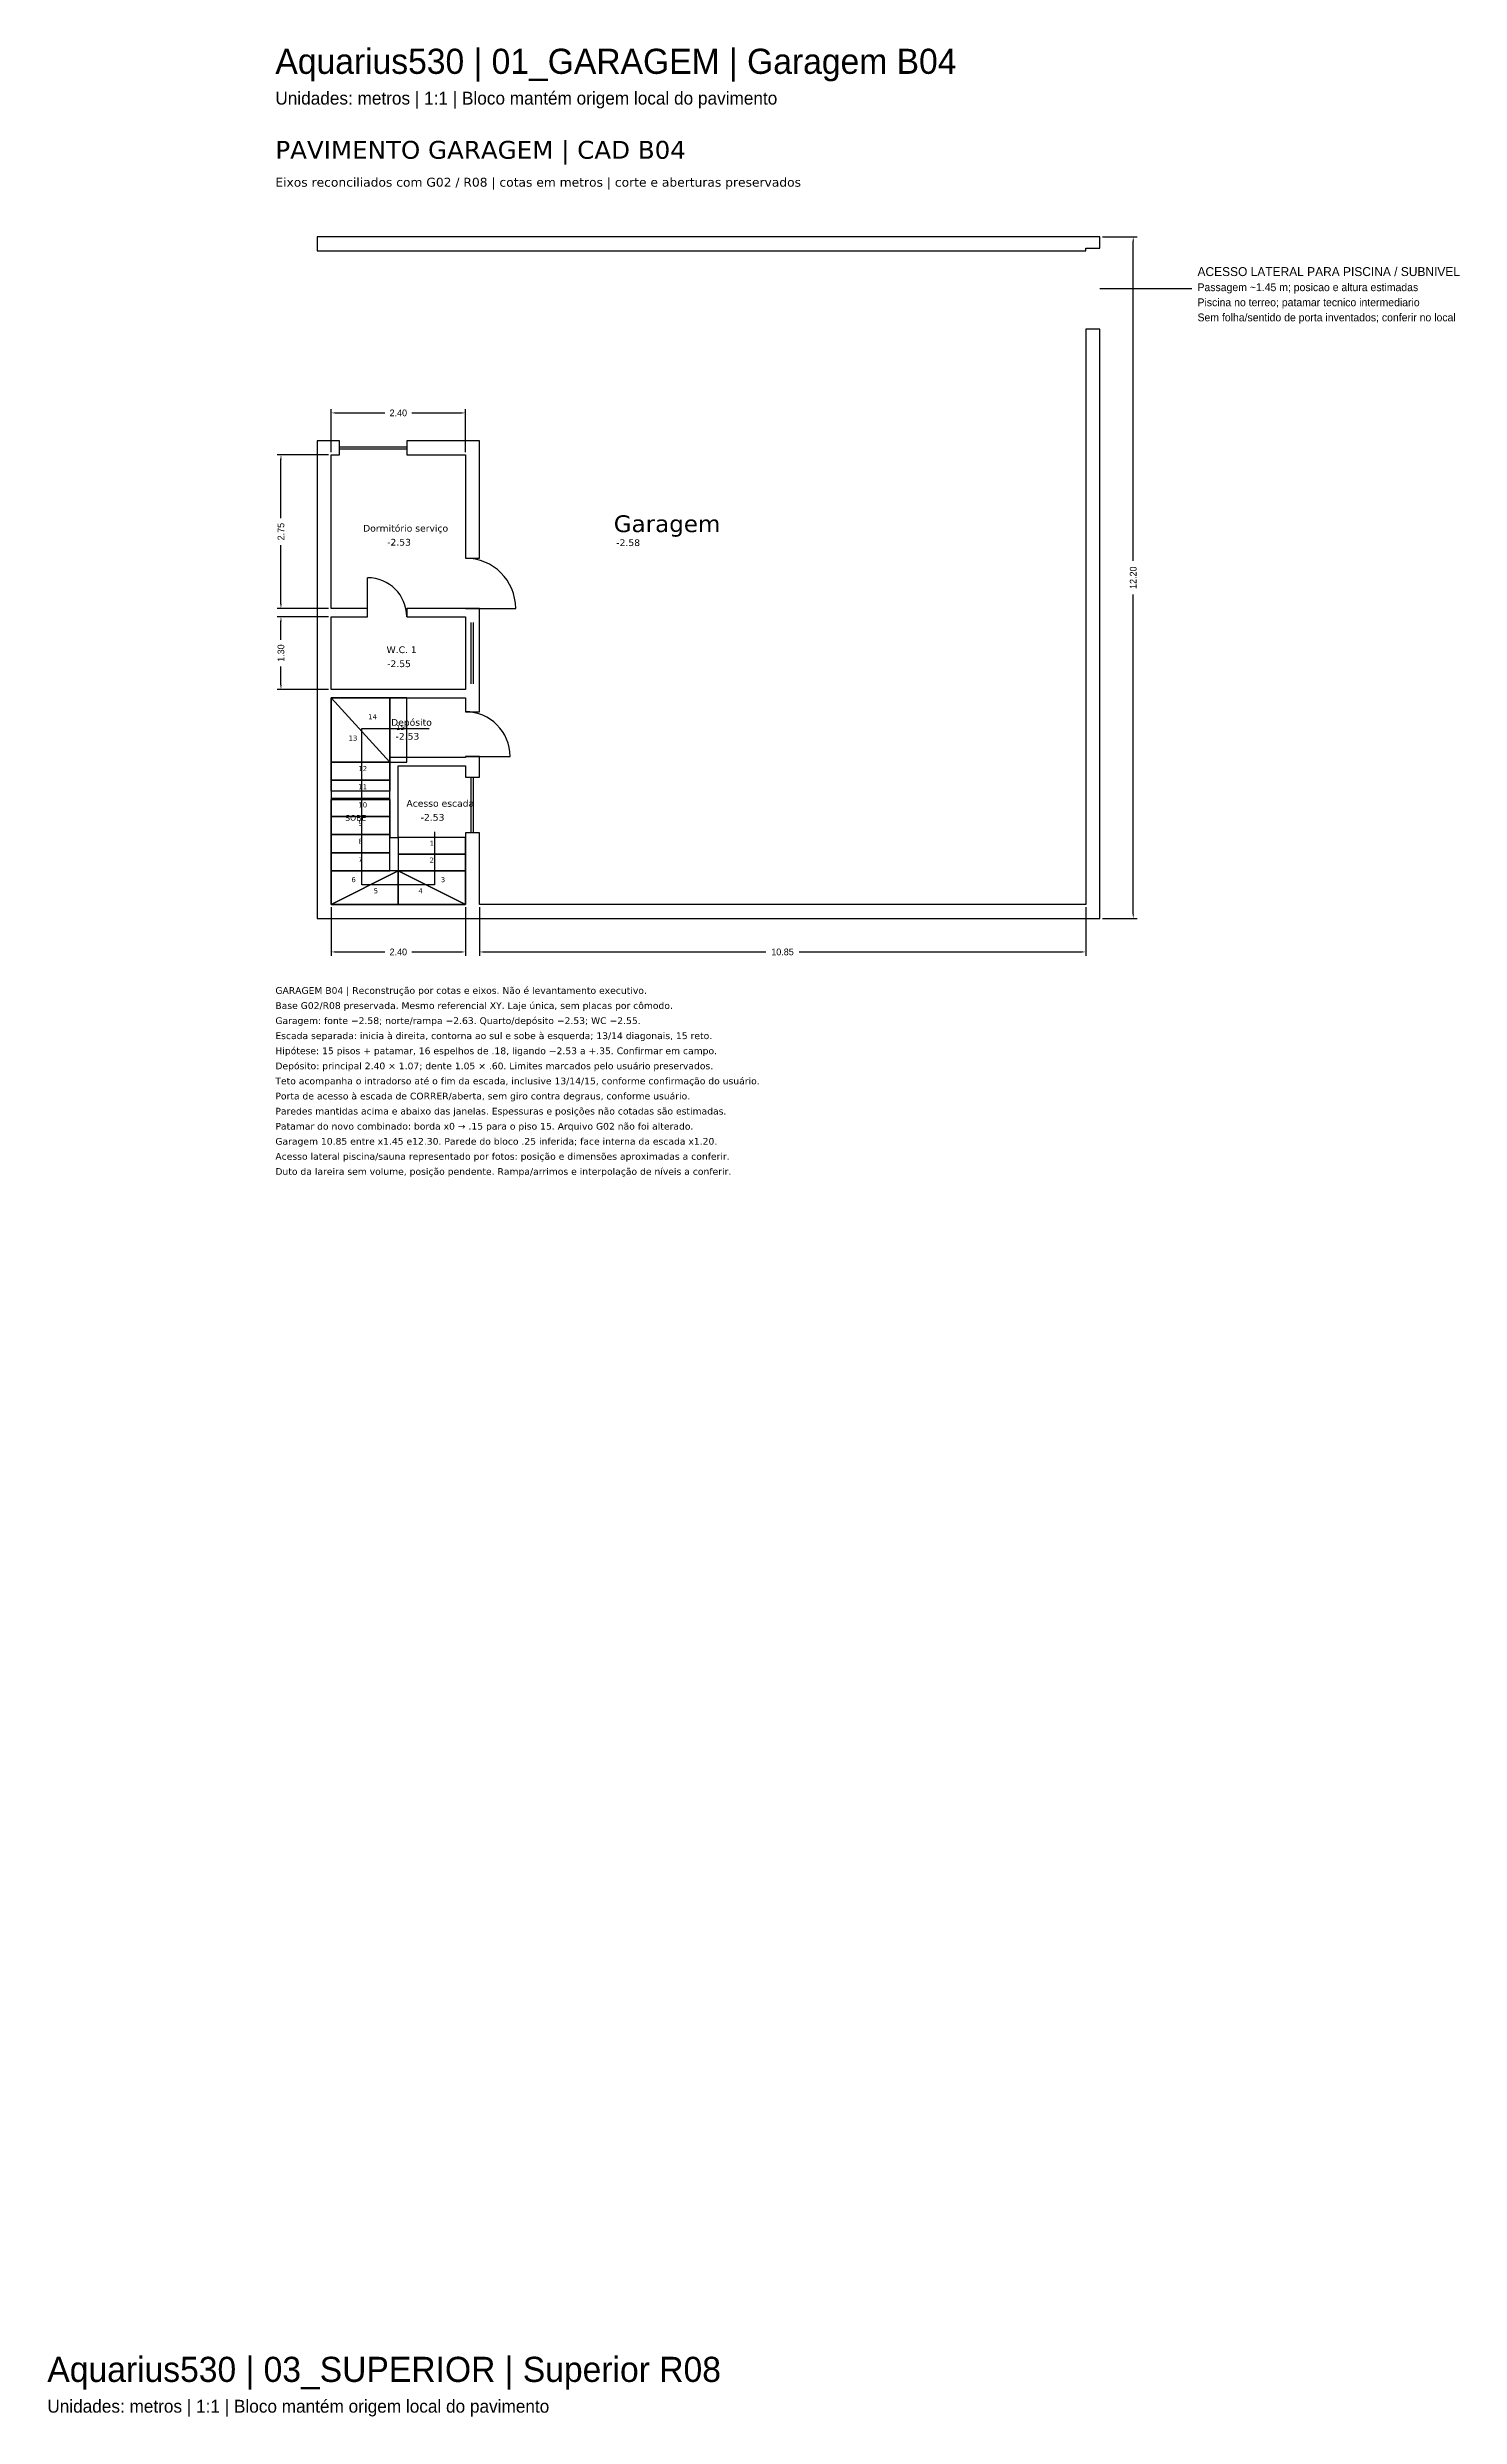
# Model space of a CAD drawing. Header units: metres. Extents: x -11 to 73, y -85 to 15.
# Drawn here: x -6.28 to 18.99, y -27.07 to 15.34 of the extents above; entities that cross this region are included whole.
import ezdxf

# ---------------------------------------------------------------- set-up
doc = ezdxf.new("R2010")
doc.units = ezdxf.units.M
for name, color, linetype in [('01_GARAGEM$0$ACESSO_LATERAL_ESTIMADO', 30, 'Continuous'), ('01_GARAGEM$0$COTAS', 3, 'Continuous'), ('01_GARAGEM$0$ESCADA', 5, 'Continuous'), ('01_GARAGEM$0$NOTAS', 7, 'Continuous'), ('01_GARAGEM$0$PAREDES', 7, 'Continuous'), ('01_GARAGEM$0$TEXTOS', 7, 'Continuous'), ('01_GARAGEM$0$VAOS', 30, 'Continuous'), ('INDICE_PRANCHAS', 7, 'Continuous')]:
    doc.layers.add(name, color=color, linetype=linetype)
doc.styles.add('01_GARAGEM$0$READABLE', font='DejaVuSans.ttf')
doc.dimstyles.new('01_GARAGEM$0$Standard', dxfattribs={"dimtxt": 2.5, "dimasz": 2.5, "dimexe": 1.25, "dimexo": 0.625, "dimtad": 1, "dimtxsty": 'Standard', "dimcen": 2.5, "dimazin": 3, "dimtfac": 1, "dimtmove": 0, "dimatfit": 3, "dimarcsym": 0})

# ---------------------------------------------------------------- blocks, each defined once
blk = doc.blocks.new('01_GARAGEM$0$_CLOSEDFILLED')
at = {"color": 0, "linetype": 'ByBlock'}
blk.add_solid([(-1, 0.16), (0, 0), (-1, -0.16)], dxfattribs=at)
blk = doc.blocks.new('*D7')
for p, q in [((-1.2, 8.1), (-1.2, 8.87)), ((-1.12, 8.8), (-0.24, 8.8)), ((0.24, 8.8), (1.12, 8.8)), ((1.2, 8.1), (1.2, 8.87))]:
    blk.add_line(p, q)
at = {"layer": 'Defpoints'}
for p in [(-1.2, 8.8), (-1.2, 8.05), (1.2, 8.05)]:
    blk.add_point(p, dxfattribs=at)
at = {"layer": '01_GARAGEM$0$COTAS', "xscale": 0.08, "yscale": 0.08, "rotation": 180}
blk.add_blockref('01_GARAGEM$0$_CLOSEDFILLED', (-1.2, 8.8), dxfattribs=at)
at = {"layer": '01_GARAGEM$0$COTAS', "xscale": 0.08, "yscale": 0.08}
blk.add_blockref('01_GARAGEM$0$_CLOSEDFILLED', (1.2, 8.8), dxfattribs=at)
at = {"layer": '01_GARAGEM$0$COTAS', "insert": (0, 8.8), "char_height": 0.12, "attachment_point": 5}
blk.add_mtext('2.40', dxfattribs=at)
blk = doc.blocks.new('*D9')
for p, q in [((-1.25, 8.05), (-2.17, 8.05)), ((-2.1, 6.915), (-2.1, 7.97)), ((-2.1, 5.38), (-2.1, 6.435)), ((-1.25, 5.3), (-2.17, 5.3))]:
    blk.add_line(p, q)
at = {"layer": 'Defpoints'}
for p in [(-1.2, 8.05), (-2.1, 5.3), (-1.2, 5.3)]:
    blk.add_point(p, dxfattribs=at)
at = {"layer": '01_GARAGEM$0$COTAS', "xscale": 0.08, "yscale": 0.08}
for p, rotation in [((-2.1, 8.05), 90), ((-2.1, 5.3), 270)]:
    blk.add_blockref('01_GARAGEM$0$_CLOSEDFILLED', p, dxfattribs=dict(at, rotation=rotation))
at = {"layer": '01_GARAGEM$0$COTAS', "insert": (-2.1, 6.675), "char_height": 0.12, "attachment_point": 5, "rotation": 90}
blk.add_mtext('2.75', dxfattribs=at)
blk = doc.blocks.new('*D10')
for p, q in [((1.45, -0.05), (1.45, -0.92)), ((12.3, -0.05), (12.3, -0.92)), ((1.53, -0.85), (6.575, -0.85)), ((7.175, -0.85), (12.22, -0.85))]:
    blk.add_line(p, q)
at = {"layer": 'Defpoints'}
for p in [(1.45, 0), (12.3, 0), (1.45, -0.85)]:
    blk.add_point(p, dxfattribs=at)
at = {"layer": '01_GARAGEM$0$COTAS', "xscale": 0.08, "yscale": 0.08, "rotation": 180}
blk.add_blockref('01_GARAGEM$0$_CLOSEDFILLED', (1.45, -0.85), dxfattribs=at)
at = {"layer": '01_GARAGEM$0$COTAS', "xscale": 0.08, "yscale": 0.08}
blk.add_blockref('01_GARAGEM$0$_CLOSEDFILLED', (12.3, -0.85), dxfattribs=at)
at = {"layer": '01_GARAGEM$0$COTAS', "insert": (6.875, -0.85), "char_height": 0.12, "attachment_point": 5}
blk.add_mtext('10.85', dxfattribs=at)
blk = doc.blocks.new('*D11')
for p, q in [((-1.2, -0.05), (-1.2, -0.92)), ((1.2, -0.05), (1.2, -0.92)), ((-1.12, -0.85), (-0.24, -0.85)), ((0.24, -0.85), (1.12, -0.85))]:
    blk.add_line(p, q)
at = {"layer": 'Defpoints'}
for p in [(-1.2, 0), (1.2, 0), (-1.2, -0.85)]:
    blk.add_point(p, dxfattribs=at)
at = {"layer": '01_GARAGEM$0$COTAS', "xscale": 0.08, "yscale": 0.08, "rotation": 180}
blk.add_blockref('01_GARAGEM$0$_CLOSEDFILLED', (-1.2, -0.85), dxfattribs=at)
at = {"layer": '01_GARAGEM$0$COTAS', "xscale": 0.08, "yscale": 0.08}
blk.add_blockref('01_GARAGEM$0$_CLOSEDFILLED', (1.2, -0.85), dxfattribs=at)
at = {"layer": '01_GARAGEM$0$COTAS', "insert": (0, -0.85), "char_height": 0.12, "attachment_point": 5}
blk.add_mtext('2.40', dxfattribs=at)
blk = doc.blocks.new('*D12')
for p, q in [((-1.25, 5.15), (-2.17, 5.15)), ((-2.1, 4.74), (-2.1, 5.07)), ((-2.1, 3.93), (-2.1, 4.26)), ((-1.25, 3.85), (-2.17, 3.85))]:
    blk.add_line(p, q)
at = {"layer": 'Defpoints'}
for p in [(-1.2, 5.15), (-2.1, 3.85), (-1.2, 3.85)]:
    blk.add_point(p, dxfattribs=at)
at = {"layer": '01_GARAGEM$0$COTAS', "xscale": 0.08, "yscale": 0.08}
for p, rotation in [((-2.1, 5.15), 90), ((-2.1, 3.85), 270)]:
    blk.add_blockref('01_GARAGEM$0$_CLOSEDFILLED', p, dxfattribs=dict(at, rotation=rotation))
at = {"layer": '01_GARAGEM$0$COTAS', "insert": (-2.1, 4.5), "char_height": 0.12, "attachment_point": 5, "rotation": 90}
blk.add_mtext('1.30', dxfattribs=at)
blk = doc.blocks.new('*D13')
for p, q in [((12.6, 11.95), (13.22, 11.95)), ((13.15, 6.15), (13.15, 11.87)), ((13.15, -0.17), (13.15, 5.55)), ((12.6, -0.25), (13.22, -0.25))]:
    blk.add_line(p, q)
at = {"layer": 'Defpoints'}
for p in [(12.55, 11.95), (12.55, -0.25), (13.15, -0.25)]:
    blk.add_point(p, dxfattribs=at)
at = {"layer": '01_GARAGEM$0$COTAS', "xscale": 0.08, "yscale": 0.08}
for p, rotation in [((13.15, 11.95), 90), ((13.15, -0.25), 270)]:
    blk.add_blockref('01_GARAGEM$0$_CLOSEDFILLED', p, dxfattribs=dict(at, rotation=rotation))
at = {"layer": '01_GARAGEM$0$COTAS', "insert": (13.15, 5.85), "char_height": 0.12, "attachment_point": 5, "rotation": 90}
blk.add_mtext('12.20', dxfattribs=at)
blk = doc.blocks.new('01_GARAGEM')
at = {"layer": '01_GARAGEM$0$ACESSO_LATERAL_ESTIMADO'}
blk.add_line((12.55, 11.025), (14.2, 11.025), dxfattribs=at)
at = {"layer": '01_GARAGEM$0$ESCADA'}
for points in [[(-1.2, 2.55), (-0.15, 2.55), (-1.2, 3.7)], [(-1.2, 3.7), (-0.15, 2.55), (-0.15, 3.7)], [(-0.15, 2.55), (0.15, 2.55), (0.15, 3.7), (-0.15, 3.7)], [(-1.2, 2.225), (-0.15, 2.225), (-0.15, 2.55), (-1.2, 2.55)], [(-1.2, 1.9), (-0.15, 1.9), (-0.15, 2.225), (-1.2, 2.225)], [(-1.2, 1.575), (-0.15, 1.575), (-0.15, 1.9), (-1.2, 1.9)], [(-1.2, 1.25), (-0.15, 1.25), (-0.15, 1.575), (-1.2, 1.575)], [(-1.2, 0.925), (-0.15, 0.925), (-0.15, 1.25), (-1.2, 1.25)], [(-1.2, 0.6), (-0.15, 0.6), (-0.15, 0.925), (-1.2, 0.925)], [(0, 0.9), (1.2, 0.9), (1.2, 1.2), (0, 1.2)], [(0, 0.6), (1.2, 0.6), (1.2, 0.9), (0, 0.9)], [(-1.2, 0), (0, 0), (0, 0.6)], [(-1.2, 0), (0, 0.6), (-1.2, 0.6)], [(0, 0.6), (1.2, 0), (1.2, 0.6)], [(0, 0.6), (0, 0), (1.2, 0)]]:
    blk.add_lwpolyline(points, close=True, dxfattribs=at)
blk.add_lwpolyline([(0.65, 1.3), (0.65, 0.35), (-0.65, 0.35), (-0.65, 3.15), (0.55, 3.15)], dxfattribs=at)
at = {"layer": '01_GARAGEM$0$PAREDES'}
for points in [[(12.55, 11.75), (12.55, 11.95), (-1.45, 11.95), (-1.45, 11.7), (12.3, 11.7), (12.3, 11.75)], [(12.55, -0.25), (12.55, 10.3), (12.3, 10.3), (12.3, 0), (1.45, 0), (1.45, 1.28), (1.2, 1.28), (1.2, 0), (-1.2, 0), (-1.2, 1.88), (-0.15, 1.88), (-0.15, 1.2), (0, 1.2), (0, 2.48), (1.2, 2.48), (1.2, 2.28), (1.45, 2.28), (1.45, 2.65), (1.2, 2.65), (1.2, 2.63), (-0.15, 2.63), (-0.15, 2.03), (-1.2, 2.03), (-1.2, 3.7), (1.2, 3.7), (1.2, 3.45), (1.45, 3.45), (1.45, 5.3), (0.15, 5.3), (0.15, 5.15), (1.2, 5.15), (1.2, 3.85), (-1.2, 3.85), (-1.2, 5.15), (-0.55, 5.15), (-0.55, 5.3), (-1.2, 5.3), (-1.2, 8.05), (-1.05, 8.05), (-1.05, 8.3), (-1.45, 8.3), (-1.45, -0.25)], [(0.15, 8.05), (1.2, 8.05), (1.2, 6.2), (1.45, 6.2), (1.45, 8.3), (0.15, 8.3)]]:
    blk.add_lwpolyline(points, close=True, dxfattribs=at)
at = {"layer": '01_GARAGEM$0$VAOS'}
for p, q in [((-1.05, 8.195), (0.15, 8.195)), ((-1.05, 8.155), (0.15, 8.155)), ((-0.55, 5.15), (-0.55, 5.85)), ((1.2, 5.3), (2.1, 5.3)), ((1.305, 3.95), (1.305, 5.05)), ((1.345, 3.95), (1.345, 5.05)), ((1.2, 2.65), (2, 2.65)), ((1.305, 1.28), (1.305, 2.28)), ((1.345, 1.28), (1.345, 2.28))]:
    blk.add_line(p, q, dxfattribs=at)
for centre, radius in [((1.2, 5.3), 0.9), ((-0.55, 5.15), 0.7), ((1.2, 2.65), 0.8)]:
    blk.add_arc(centre, radius, 0, 90, dxfattribs=at)
at = {"layer": '01_GARAGEM$0$ACESSO_LATERAL_ESTIMADO'}
for s, height, p in [('ACESSO LATERAL PARA PISCINA / SUBNIVEL', 0.16, (14.3, 11.25)), ('Passagem ~1.45 m; posicao e altura estimadas', 0.14, (14.3, 10.98)), ('Piscina no terreo; patamar tecnico intermediario', 0.14, (14.3, 10.71)), ('Sem folha/sentido de porta inventados; conferir no local', 0.14, (14.3, 10.44))]:
    blk.add_text(s, height=height, dxfattribs=at).set_placement(p)
at = {"layer": '01_GARAGEM$0$COTAS', "style": '01_GARAGEM$0$READABLE'}
for s, p in [('-2.53', (-0.2, 6.425)), ('-2.58', (3.9, 6.4167)), ('-2.55', (-0.2, 4.25)), ('-2.53', (-0.05, 2.95)), ('-2.53', (0.4, 1.5))]:
    blk.add_text(s, height=0.12, dxfattribs=at).set_placement(p)
at = {"layer": '01_GARAGEM$0$ESCADA', "style": '01_GARAGEM$0$READABLE'}
for s, height, p in [('14', 0.09, (-0.54, 3.3167)), ('13', 0.09, (-0.89, 2.9333)), ('15', 0.09, (-0.04, 3.125)), ('12', 0.09, (-0.715, 2.3875)), ('11', 0.09, (-0.715, 2.0625)), ('10', 0.09, (-0.715, 1.7375)), ('SOBE', 0.1, (-0.95, 1.5)), ('9', 0.09, (-0.715, 1.4125)), ('8', 0.09, (-0.715, 1.0875)), ('7', 0.09, (-0.715, 0.7625)), ('1', 0.09, (0.56, 1.05)), ('6', 0.09, (-0.84, 0.4)), ('2', 0.09, (0.56, 0.75)), ('3', 0.09, (0.76, 0.4)), ('5', 0.09, (-0.44, 0.2)), ('4', 0.09, (0.36, 0.2))]:
    blk.add_text(s, height=height, dxfattribs=at).set_placement(p)
at = {"layer": '01_GARAGEM$0$NOTAS', "style": '01_GARAGEM$0$READABLE'}
for s, p in [('GARAGEM B04 | Reconstrução por cotas e eixos. Não é levantamento executivo.', (-2.2, -1.6)), ('Garagem: fonte −2.58; norte/rampa −2.63. Quarto/depósito −2.53; WC −2.55.', (-2.2, -2.14)), ('Base G02/R08 preservada. Mesmo referencial XY. Laje única, sem placas por cômodo.', (-2.2, -1.87)), ('Escada separada: inicia à direita, contorna ao sul e sobe à esquerda; 13/14 diagonais, 15 reto.', (-2.2, -2.41)), ('Hipótese: 15 pisos + patamar, 16 espelhos de .18, ligando −2.53 a +.35. Confirmar em campo.', (-2.2, -2.68)), ('Depósito: principal 2.40 × 1.07; dente 1.05 × .60. Limites marcados pelo usuário preservados.', (-2.2, -2.95)), ('Teto acompanha o intradorso até o fim da escada, inclusive 13/14/15, conforme confirmação do usuário.', (-2.2, -3.22)), ('Porta de acesso à escada de CORRER/aberta, sem giro contra degraus, conforme usuário.', (-2.2, -3.49)), ('Paredes mantidas acima e abaixo das janelas. Espessuras e posições não cotadas são estimadas.', (-2.2, -3.76)), ('Garagem 10.85 entre x1.45 e12.30. Parede do bloco .25 inferida; face interna da escada x1.20.', (-2.2, -4.3)), ('Patamar do novo combinado: borda x0 → .15 para o piso 15. Arquivo G02 não foi alterado.', (-2.2, -4.03)), ('Acesso lateral piscina/sauna representado por fotos: posição e dimensões aproximadas a conferir.', (-2.2, -4.57)), ('Duto da lareira sem volume, posição pendente. Rampa/arrimos e interpolação de níveis a conferir.', (-2.2, -4.84))]:
    blk.add_text(s, height=0.12, dxfattribs=at).set_placement(p)
at = {"layer": '01_GARAGEM$0$TEXTOS', "style": '01_GARAGEM$0$READABLE'}
for s, height, p in [('PAVIMENTO GARAGEM | CAD B04', 0.32, (-2.2, 13.35)), ('Eixos reconciliados com G02 / R08 | cotas em metros | corte e aberturas preservados', 0.16, (-2.2, 12.85)), ('Dormitório serviço', 0.12, (-0.63, 6.675)), ('Garagem', 0.3, (3.855, 6.6667)), ('W.C. 1', 0.12, (-0.21, 4.5)), ('Depósito', 0.12, (-0.13, 3.2)), ('Acesso escada', 0.12, (0.145, 1.75))]:
    blk.add_text(s, height=height, dxfattribs=at).set_placement(p)
at = {"layer": '01_GARAGEM$0$COTAS'}
for base, p1, p2, text, picture, middle in [((13.15, -0.25), (12.55, -0.25), (12.55, 11.95), '12.20', '*D13', (13.15, 5.85)), ((-2.1, 5.3), (-1.2, 5.3), (-1.2, 8.05), '2.75', '*D9', (-2.1, 6.675)), ((-2.1, 3.85), (-1.2, 3.85), (-1.2, 5.15), '1.30', '*D12', (-2.1, 4.5))]:
    dim = blk.add_linear_dim(base=base, p1=p1, p2=p2, angle=90, text=text, dimstyle='01_GARAGEM$0$Standard', override={"dimscale": 1, "dimtxt": 0.12, "dimasz": 0.08, "dimexe": 0.07, "dimexo": 0.05}, dxfattribs=at)
    dim.commit()
    dim.dimension.update_dxf_attribs({"geometry": picture, "text_midpoint": middle})
for base, p1, p2, text, picture, middle in [((-1.2, 8.8), (-1.2, 8.05), (1.2, 8.05), '2.40', '*D7', (0, 8.8)), ((-1.2, -0.85), (-1.2, 0), (1.2, 0), '2.40', '*D11', (0, -0.85)), ((1.45, -0.85), (1.45, 0), (12.3, 0), '10.85', '*D10', (6.875, -0.85))]:
    dim = blk.add_linear_dim(base=base, p1=p1, p2=p2, text=text, dimstyle='01_GARAGEM$0$Standard', override={"dimscale": 1, "dimtxt": 0.12, "dimasz": 0.08, "dimexe": 0.07, "dimexo": 0.05}, dxfattribs=at)
    dim.commit()
    dim.dimension.update_dxf_attribs({"geometry": picture, "text_midpoint": middle})

msp = doc.modelspace()

# ---------------------------------------------------------------- block references
msp.add_blockref('01_GARAGEM', (0, 0))

# ---------------------------------------------------------------- texts
at = {"layer": 'INDICE_PRANCHAS'}
for s, height, p in [('Aquarius530 | 01_GARAGEM | Garagem B04', 0.45, (-2.2, 14.87)), ('Unidades: metros | 1:1 | Bloco mantém origem local do pavimento', 0.23, (-2.2, 14.32)), ('Aquarius530 | 03_SUPERIOR | Superior R08', 0.45, (-6.28, -26.45)), ('Unidades: metros | 1:1 | Bloco mantém origem local do pavimento', 0.23, (-6.28, -27))]:
    msp.add_text(s, height=height, dxfattribs=at).set_placement(p)

doc.saveas('drawing.dxf')
